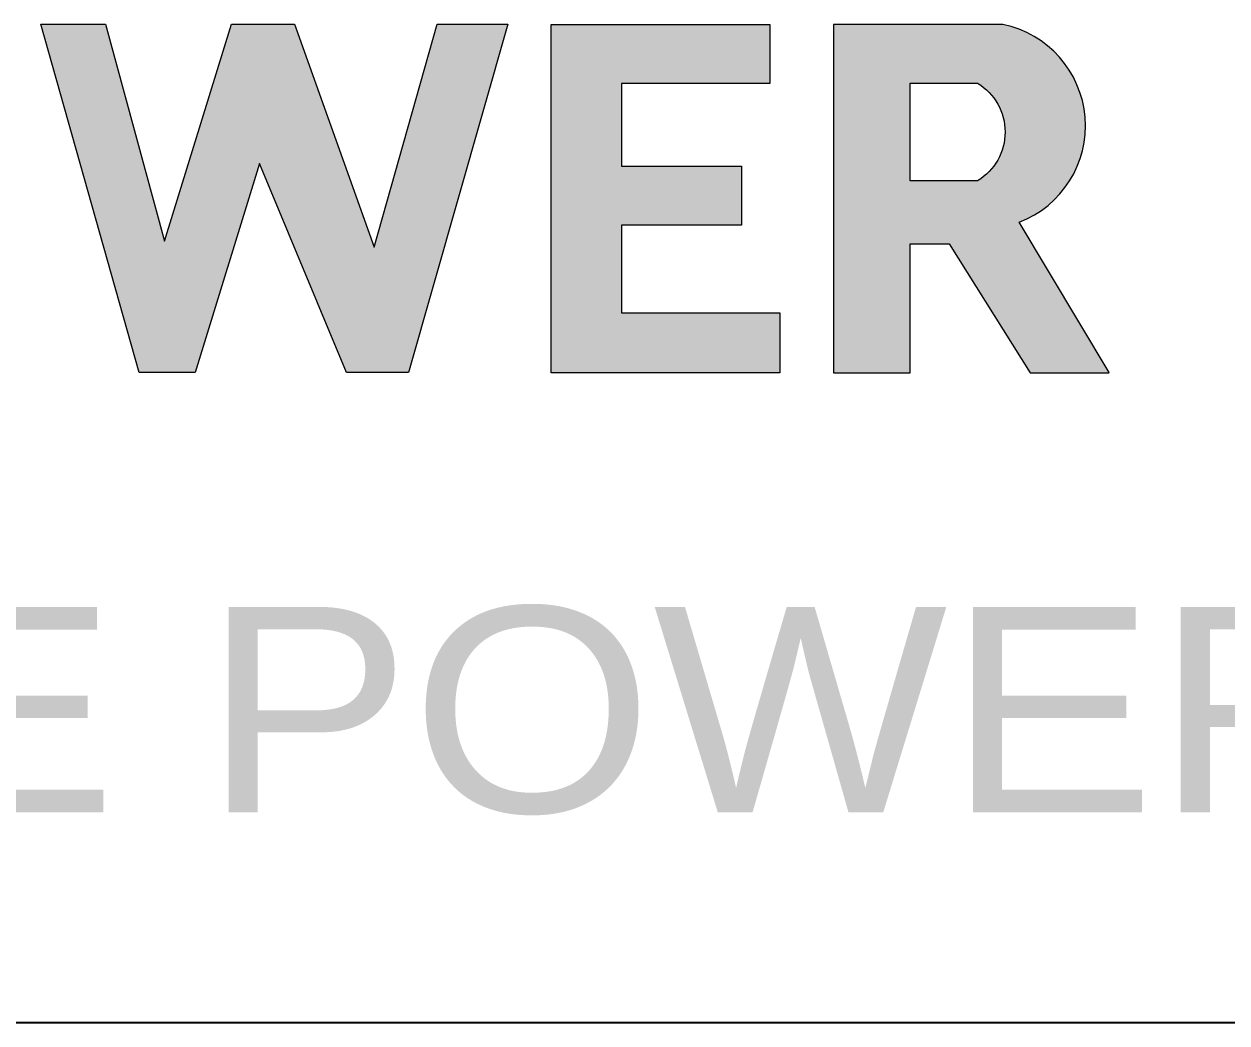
# Model space of a CAD drawing. Header units: inches. Extents: x 0 to 841, y 0 to 594.
# Drawn here: x 773.41 to 789.21, y 71.41 to 84.53 of the extents above; entities that cross this region are included whole.
import ezdxf
from ezdxf.enums import TextEntityAlignment as Align

# ---------------------------------------------------------------- set-up
doc = ezdxf.new("R2010")
doc.units = ezdxf.units.IN
doc.header["$MEASUREMENT"] = 0
doc.layers.add('BG Border', color=7, linetype='Continuous')
doc.styles.add('Arial', font='arial.ttf')

msp = doc.modelspace()

# ---------------------------------------------------------------- hatches: boundary and pattern name
at = {"layer": 'BG Border', "linetype": 'ByBlock', "true_color": 0x004c8c}
for points in [[(774.9209473342704, 79.95397638688047), (773.6288830612995, 84.5299296690455), (774.4816365775016, 84.53000715883974), (775.2568757816465, 81.67911871046509), (776.1354626747329, 84.53023258329127), (776.9623798347861, 84.53023258329127), (778.0089477521011, 81.60155474118757), (778.8373525763069, 84.5304873602088), (779.7661374046211, 84.5304873602088), (778.4611643018256, 79.9542980857557), (777.6471782311464, 79.95422411888711), (776.5035838940304, 82.7003711652506), (775.6574172922768, 79.9540433097704)], [(780.3346417029668, 79.94914150197425), (780.3346417029668, 84.52521219375502), (783.2084634649357, 84.52547333734125), (783.2085338097306, 83.7513455448096), (781.2574379991266, 83.75116824883823), (781.2575366873442, 82.66512913430753), (782.8373102814804, 82.66527268767683), (782.8373807631037, 81.88963299498018), (781.2575366744056, 81.88963299498018), (781.2575366744056, 80.739100783953), (783.3377461035851, 80.739100783953), (783.3377461035851, 79.94941439343856)]]:
    msp.add_hatch(color=154, dxfattribs=at).paths.add_polyline_path(points)
h = msp.add_hatch(color=154, dxfattribs=at)
edge = h.paths.add_edge_path()
edge.add_arc((785.9974866700177, 83.1948087857729), 1.357612618401951, 290.9356768395992, 438.4693482007337)
edge.add_line((786.2688627628286, 84.52502194083299), (784.0450439768726, 84.52481986309587))
edge.add_line((784.0450439768726, 84.52481986309587), (784.0454598032807, 79.94874920902257))
edge.add_line((784.0454598032807, 79.94874920902257), (785.0530488254914, 79.94884076837678))
edge.add_line((785.0530488254914, 79.94884076837678), (785.0530488254914, 81.64401375916147))
edge.add_line((785.0530488254914, 81.64401375916147), (785.5643324832596, 81.64401375916147))
edge.add_line((785.5643324832596, 81.64401375916147), (786.6279783323516, 79.94898388183769))
edge.add_line((786.6279783323516, 79.94898388183769), (787.6615308447377, 79.94907780076166))
edge.add_line((787.6615308447377, 79.94907780076166), (787.6670573464238, 79.95460430244947))
edge.add_line((787.6670573464238, 79.95460430244947), (786.4825883207185, 81.92682281971037))
edge = h.paths.add_edge_path(flags=0)
edge.add_line((785.937531356557, 82.47136276498689), (785.0530488236155, 82.47136276461761))
edge.add_line((785.0530488236155, 82.47136276461761), (785.0530488236155, 83.75301501973401))
edge.add_line((785.0530488236155, 83.75301501973401), (785.9375313565522, 83.75301501982041))
edge.add_arc((785.5506230384304, 83.11218889240222), 0.748569417097443, -58.87789477718019, 58.87789477760708, ccw=False)

# ---------------------------------------------------------------- linework, layer by layer
at = {"layer": 'BG Border', "color": 7, "linetype": 'Continuous', "lineweight": 25}
msp.add_line((827.000002, 71.410071), (677.000006, 71.410071), dxfattribs=at)
at = {"layer": 'BG Border', "color": 7, "linetype": 'Continuous', "lineweight": 0}
for points in [[(774.920947, 79.953976), (773.628883, 84.52993), (774.481637, 84.530007), (775.256876, 81.679119), (776.135463, 84.530233), (776.96238, 84.530233), (778.008948, 81.601555), (778.837353, 84.530487), (779.766137, 84.530487), (778.461164, 79.954298), (777.647178, 79.954224), (776.503584, 82.700371), (775.657417, 79.954043)], [(780.334642, 79.949142), (780.334642, 84.525212), (783.208463, 84.525473), (783.208534, 83.751346), (781.257438, 83.751168), (781.257537, 82.665129), (782.83731, 82.665273), (782.837381, 81.889633), (781.257537, 81.889633), (781.257537, 80.739101), (783.337746, 80.739101), (783.337746, 79.949414)]]:
    msp.add_lwpolyline(points, close=True, dxfattribs=at)
for points in [[(786.482588, 81.926823, 0.750369), (786.268863, 84.525022), (784.045044, 84.52482), (784.04546, 79.948749), (785.053049, 79.948841), (785.053049, 81.644014), (785.564332, 81.644014), (786.627978, 79.948984), (787.661531, 79.949078), (787.667057, 79.954604)], [(785.937531, 82.471363), (785.053049, 82.471363), (785.053049, 83.753015), (785.937531, 83.753015, -0.564367)]]:
    msp.add_lwpolyline(points, format="xyb", close=True, dxfattribs=at)

# ---------------------------------------------------------------- texts
at = {"layer": 'BG Border', "color": 7, "style": 'Arial', "width": 1.085385}
msp.add_text('BORYEONG NEW COMBINED CYCLE POWER PLANT UNIT #1', height=2.7, dxfattribs=at).set_placement((762.117803, 75.524881), align=Align.MIDDLE_CENTER)

doc.saveas('drawing.dxf')
